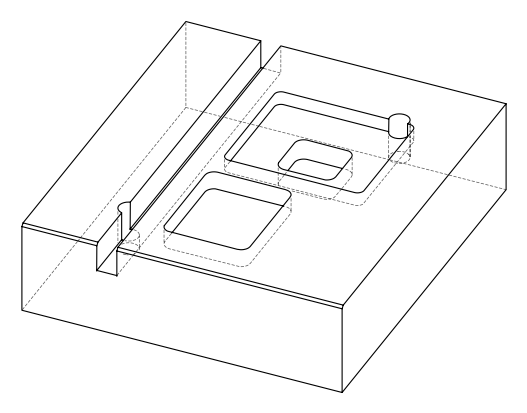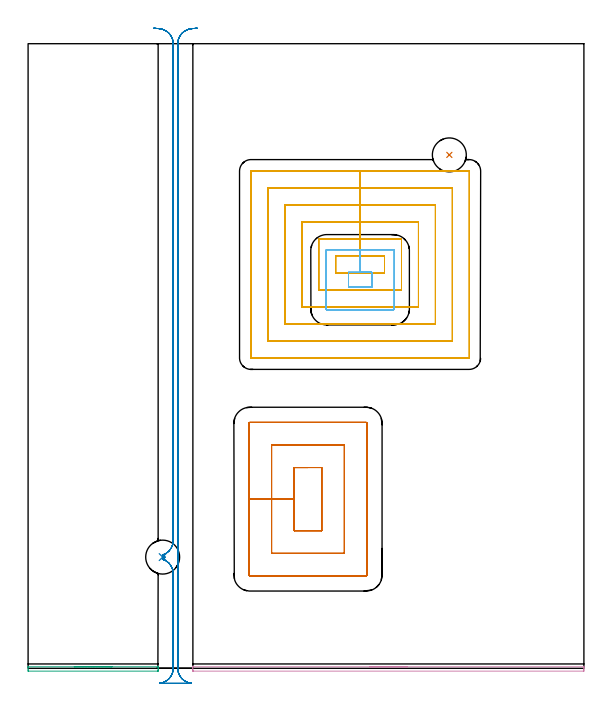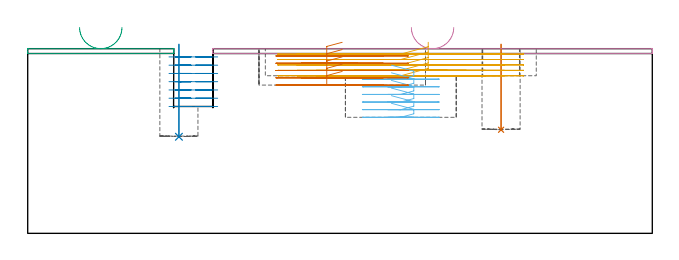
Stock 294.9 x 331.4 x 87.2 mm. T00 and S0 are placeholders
(PLAN: 8 operations, 3 tool changes, 38.7 min)
(1 INDEXABLE_INSERT_DRILL_BLIND_HOLE_FROM_SOLID | STEP1POCKET | NXT0302_007 | 0.16 min | 9681 mm3)
(2 INDEXABLE_INSERT_DRILL_BLIND_HOLE_FROM_SOLID_1 | STEP1POCKET_1 | NXT0302_007 | 0.18 min | 10519 mm3)
(3 AREA_MILL | FG_CHAMFER_SURFACE | UGT0205_001 | 0.7 min | 189 mm3)
(4 AREA_MILL_1 | FG_CHAMFER_SURFACE_1 | UGT0205_001 | 1.81 min | 553 mm3)
(5 MILL_RECTANGULAR_POCKET | POCKET_RECTANGULAR_STRAIGHT | NXT0201_011 | Follow Part, ap 3, ae 75% | 15.94 min | 180763 mm3)
(6 MILL_RECTANGULAR_POCKET_1 | POCKET_RECTANGULAR_STRAIGHT_1 | UGT0201_008 | Follow Part, ap 4, ae 75% | 2.9 min | 47902 mm3)
(7 MILL_RECTANGULAR_POCKET_2 | POCKET_RECTANGULAR_STRAIGHT_2 | UGT0201_008 | Follow Part, ap 4, ae 75% | 6.52 min | 130756 mm3)
(8 MILL_RECTANGULAR_SLOT | SLOT_RECTANGULAR | UGT0201_008 | Follow Part, ap 4, ae 75% | 10.47 min | 161840 mm3)
(TOOL NXT0302_007 | Index. Insert Drill 18mm [880-D1800L25-05] | D18 PA176 FL90 Z2)
(TOOL UGT0205_001 | Chamfer Mill 20 x 3 x 45 deg. | D20 FL50 Z2)
(TOOL NXT0201_011 | ENDMILL 12mm [2P460-1200-NA 1630] | D12 FL38 Z6)
(TOOL UGT0201_008 | End Mill 16 mm | D16 FL32 Z4)
(OP 1 INDEXABLE_INSERT_DRILL_BLIND_HOLE_FROM_SOLID)
G17 G21 G94 G90
T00 M6
G54
G17 G0 G90 X223.5 Y272.4 S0 M3
G43 Z97.2 H1
G94 G81 G98 Z48.9 F250. R89.2
G80
M5
M2
(OP 2 INDEXABLE_INSERT_DRILL_BLIND_HOLE_FROM_SOLID_1)
G17 G21 G94 G90
T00 M6
G54
G17 G0 G90 X71.4 Y59. S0 M3
G43 Z97.2 H1
G94 G81 G98 Z45.6 F250. R89.2
G80
M5
M2
(OP 3 AREA_MILL)
G17 G21 G94 G90
T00 M6
G54
G17 G0 G90 X24.5 Y0.8 S1061 M3
G43 Z97.2 H0
G94 G1 X24.538 Z96.328 F250.
X24.652 Z95.463
X24.841 Z94.612
X25.103 Z93.78
X25.437 Z92.974
X25.84 Z92.2
X26.308 Z91.464
X26.84 Z90.772
X27.429 Z90.129
X28.072 Z89.539
X28.764 Z89.008
X29.5 Z88.54
X30.274 Z88.137
X31.08 Z87.803
X31.912 Z87.541
X32.764 Z87.352
X33.628 Z87.238
X34.5 Z87.2
X68.846
X68.99 Y0.797 Z87.188
X68.997 Y0.705 Z87.097
X69. Y0.606 Z87.005
Y-0.083 Z86.317
Y-0.618 Z85.782
X68.998 Y-1.219 Z85.177
X68.996 Y-1.491 Z84.905
X68.986 Y-1.493 Z84.904
X68.846 Y-1.499 Z84.901
X68.702 Y-1.5 Z84.9
X0.298
X0.154 Y-1.499 Z84.901
X0.014 Y-1.493 Z84.904
X0.004 Y-1.491 Z84.905
X0.002 Y-1.219 Z85.177
X0. Y-0.617 Z85.782
Y0.519 Z86.918
Y0.606 Z87.005
X0.003 Y0.705 Z87.097
X0.01 Y0.797 Z87.188
X0.154 Y0.8 Z87.2
X34.5
X35.372 Z87.238
X36.236 Z87.352
X37.088 Z87.541
X37.92 Z87.803
X38.726 Z88.137
X39.5 Z88.54
X40.236 Z89.008
X40.928 Z89.539
X41.571 Z90.129
X42.16 Z90.772
X42.692 Z91.464
X43.16 Z92.2
X43.563 Z92.974
X43.897 Z93.78
X44.159 Z94.612
X44.348 Z95.463
X44.462 Z96.328
X44.5 Z97.2
M5
M2
(OP 4 AREA_MILL_1)
G17 G21 G94 G90
T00 M6
G54
G17 G0 G90 X181.15 Y0.8 S1061 M3
G43 Z97.2 H0
G94 G1 X181.188 Z96.328 F250.
X181.302 Z95.463
X181.491 Z94.612
X181.753 Z93.78
X182.087 Z92.974
X182.49 Z92.2
X182.958 Z91.464
X183.49 Z90.772
X184.079 Z90.129
X184.722 Z89.539
X185.414 Z89.008
X186.15 Z88.54
X186.924 Z88.137
X187.73 Z87.803
X188.562 Z87.541
X189.414 Z87.352
X190.278 Z87.238
X191.15 Z87.2
X294.734
X294.89 Y0.797 Z87.188
X294.897 Y0.697 Z87.089
X294.9 Y0.591 Z86.99
Y0.297 Z86.696
Y-0.35 Z86.044
Y-0.673 Z85.722
X294.898 Y-1.219 Z85.177
X294.896 Y-1.491 Z84.905
X294.875 Y-1.494 Z84.903
X294.734 Y-1.499 Z84.901
X294.59 Y-1.5 Z84.9
X87.71
X87.566 Y-1.499 Z84.901
X87.425 Y-1.494 Z84.903
X87.404 Y-1.491 Z84.905
X87.4 Y-1.219 Z85.177
Y-0.673 Z85.722
Y-0.35 Z86.044
Y0.591 Z86.99
X87.403 Y0.697 Z87.089
X87.41 Y0.797 Z87.188
X87.566 Y0.8 Z87.2
X191.15
X192.022 Z87.238
X192.886 Z87.352
X193.738 Z87.541
X194.57 Z87.803
X195.376 Z88.137
X196.15 Z88.54
X196.886 Z89.008
X197.578 Z89.539
X198.221 Z90.129
X198.81 Z90.772
X199.342 Z91.464
X199.81 Z92.2
X200.213 Z92.974
X200.547 Z93.78
X200.809 Z94.612
X200.998 Z95.463
X201.112 Z96.328
X201.15 Z97.2
M5
M2
(OP 5 MILL_RECTANGULAR_POCKET)
G17 G21 G94 G90
T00 M6
G54
G17 G0 G90 X189.1 Y211.1 S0 M3
G43 Z97.2 H1
Z90.2
G94 G1 Y218.9 Z88.11 F250.
X176.15 Z84.64
X163.2 F500.
Y209.6
X189.1
Y218.9
X176.15
Y227.9
X154.2
Y200.6
X198.1
Y227.9
X176.15
Y236.9
X145.2
Y191.6
X207.1
Y236.9
X176.15
Y245.9
X136.2
Y182.6
X216.1
Y245.9
X176.15
Y254.9
X127.2
Y173.6
X225.1
Y254.9
X176.15
Y263.9
X118.3
X118.245 Y263.895
X118.205 Y263.855
X118.2 Y263.8
Y164.7
X118.205 Y164.645
X118.245 Y164.605
X118.3 Y164.6
X234.
X234.055 Y164.605
X234.095 Y164.645
X234.1 Y164.7
Y263.8
X234.095 Y263.855
X234.055 Y263.895
X234. Y263.9
X176.15
X175.15
G0 X189.1 Y211.1 Z87.64
G1 Y218.9 Z85.55 F250.
X176.15 Z82.08
X163.2 F500.
Y209.6
X189.1
Y218.9
X176.15
Y227.9
X154.2
Y200.6
X198.1
Y227.9
X176.15
Y236.9
X145.2
Y191.6
X207.1
Y236.9
X176.15
Y245.9
X136.2
Y182.6
X216.1
Y245.9
X176.15
Y254.9
X127.2
Y173.6
X225.1
Y254.9
X176.15
Y263.9
X118.3
X118.245 Y263.895
X118.205 Y263.855
X118.2 Y263.8
Y164.7
X118.205 Y164.645
X118.245 Y164.605
X118.3 Y164.6
X234.
X234.055 Y164.605
X234.095 Y164.645
X234.1 Y164.7
Y263.8
X234.095 Y263.855
X234.055 Y263.895
X234. Y263.9
X176.15
X175.15
G0 X189.1 Y211.1 Z85.08
G1 Y218.9 Z82.99 F250.
X176.15 Z79.52
X163.2 F500.
Y209.6
X189.1
Y218.9
X176.15
Y227.9
X154.2
Y200.6
X198.1
Y227.9
X176.15
Y236.9
X145.2
Y191.6
X207.1
Y236.9
X176.15
Y245.9
X136.2
Y182.6
X216.1
Y245.9
X176.15
Y254.9
X127.2
Y173.6
X225.1
Y254.9
X176.15
Y263.9
X118.3
X118.245 Y263.895
X118.205 Y263.855
X118.2 Y263.8
Y164.7
X118.205 Y164.645
X118.245 Y164.605
X118.3 Y164.6
X234.
X234.055 Y164.605
X234.095 Y164.645
X234.1 Y164.7
Y263.8
X234.095 Y263.855
X234.055 Y263.895
X234. Y263.9
X176.15
X175.15
G0 X189.1 Y211.1 Z82.52
G1 Y218.9 Z80.43 F250.
X176.15 Z76.96
X163.2 F500.
Y209.6
X189.1
Y218.9
X176.15
Y227.9
X154.2
Y200.6
X198.1
Y227.9
X176.15
Y236.9
X145.2
Y191.6
X207.1
Y236.9
X176.15
Y245.9
X136.2
Y182.6
X216.1
Y245.9
X176.15
Y254.9
X127.2
Y173.6
X225.1
Y254.9
X176.15
Y263.9
X118.3
X118.245 Y263.895
X118.205 Y263.855
X118.2 Y263.8
Y164.7
X118.205 Y164.645
X118.245 Y164.605
X118.3 Y164.6
X234.
X234.055 Y164.605
X234.095 Y164.645
X234.1 Y164.7
Y263.8
X234.095 Y263.855
X234.055 Y263.895
X234. Y263.9
X176.15
X175.15
G0 X189.1 Y211.1 Z79.96
G1 Y218.9 Z77.87 F250.
X176.15 Z74.4
X163.2 F500.
Y209.6
X189.1
Y218.9
X176.15
Y227.9
X154.2
Y200.6
X198.1
Y227.9
X176.15
Y236.9
X145.2
Y191.6
X207.1
Y236.9
X176.15
Y245.9
X136.2
Y182.6
X216.1
Y245.9
X176.15
Y254.9
X127.2
Y173.6
X225.1
Y254.9
X176.15
Y263.9
X118.3
X118.245 Y263.895
X118.205 Y263.855
X118.2 Y263.8
Y164.7
X118.205 Y164.645
X118.245 Y164.605
X118.3 Y164.6
X234.
X234.055 Y164.605
X234.095 Y164.645
X234.1 Y164.7
Y263.8
X234.095 Y263.855
X234.055 Y263.895
X234. Y263.9
X176.15
X175.15
G0 Z97.2
M5
M2
(OP 6 MILL_RECTANGULAR_POCKET_1)
G17 G21 G94 G90
T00 M6
G54
G17 G0 G90 X171.719 Y202.2 S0 M3
G43 Z97.2 H0
Z79.4
G94 G1 X182.3 Z76.565 F250.
Y210.1 Z74.448
X176.15 Z72.8
X170. F500.
Y202.2
X182.3
Y210.1
X176.15
Y222.1
X158.5
G3 X158. Y221.6 R0.5
G1 Y190.7
G3 X158.5 Y190.2 R0.5
G1 X193.8
G3 X194.3 Y190.7 R0.5
G1 Y221.6
G3 X193.8 Y222.1 R0.5
G1 X176.15
X175.15
G0 X171.719 Y202.2 Z75.8
G1 X182.3 Z72.965 F250.
Y210.1 Z70.848
X176.15 Z69.2
X170. F500.
Y202.2
X182.3
Y210.1
X176.15
Y222.1
X158.5
G3 X158. Y221.6 R0.5
G1 Y190.7
G3 X158.5 Y190.2 R0.5
G1 X193.8
G3 X194.3 Y190.7 R0.5
G1 Y221.6
G3 X193.8 Y222.1 R0.5
G1 X176.15
X175.15
G0 X171.719 Y202.2 Z72.2
G1 X182.3 Z69.365 F250.
Y210.1 Z67.248
X176.15 Z65.6
X170. F500.
Y202.2
X182.3
Y210.1
X176.15
Y222.1
X158.5
G3 X158. Y221.6 R0.5
G1 Y190.7
G3 X158.5 Y190.2 R0.5
G1 X193.8
G3 X194.3 Y190.7 R0.5
G1 Y221.6
G3 X193.8 Y222.1 R0.5
G1 X176.15
X175.15
G0 X171.719 Y202.2 Z68.6
G1 X182.3 Z65.765 F250.
Y210.1 Z63.648
X176.15 Z62.
X170. F500.
Y202.2
X182.3
Y210.1
X176.15
Y222.1
X158.5
G3 X158. Y221.6 R0.5
G1 Y190.7
G3 X158.5 Y190.2 R0.5
G1 X193.8
G3 X194.3 Y190.7 R0.5
G1 Y221.6
G3 X193.8 Y222.1 R0.5
G1 X176.15
X175.15
G0 X171.719 Y202.2 Z65.
G1 X182.3 Z62.165 F250.
Y210.1 Z60.048
X176.15 Z58.4
X170. F500.
Y202.2
X182.3
Y210.1
X176.15
Y222.1
X158.5
G3 X158. Y221.6 R0.5
G1 Y190.7
G3 X158.5 Y190.2 R0.5
G1 X193.8
G3 X194.3 Y190.7 R0.5
G1 Y221.6
G3 X193.8 Y222.1 R0.5
G1 X176.15
X175.15
G0 X171.719 Y202.2 Z61.4
G1 X182.3 Z58.565 F250.
Y210.1 Z56.448
X176.15 Z54.8
X170. F500.
Y202.2
X182.3
Y210.1
X176.15
Y222.1
X158.5
G3 X158. Y221.6 R0.5
G1 Y190.7
G3 X158.5 Y190.2 R0.5
G1 X193.8
G3 X194.3 Y190.7 R0.5
G1 Y221.6
G3 X193.8 Y222.1 R0.5
G1 X176.15
X175.15
G0 Z97.2
M5
M2
(OP 7 MILL_RECTANGULAR_POCKET_2)
G17 G21 G94 G90
T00 M6
G54
G17 G0 G90 X148.484 Y106.5 S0 M3
G43 Z97.2 H0
Z90.2
G94 G1 X141.2 Z88.248 F250.
Y89.75 Z83.76
Y73. F500.
X155.8
Y106.5
X141.2
Y89.75
X129.2
Y61.
X167.8
Y118.5
X129.2
Y89.75
X117.2
Y49.5
G3 X117.7 Y49. R0.5
G1 X179.3
G3 X179.8 Y49.5 R0.5
G1 Y130.
G3 X179.3 Y130.5 R0.5
G1 X117.7
G3 X117.2 Y130. R0.5
G1 Y89.75
Y88.75
G0 X148.484 Y106.5 Z86.76
G1 X141.2 Z84.808 F250.
Y89.75 Z80.32
Y73. F500.
X155.8
Y106.5
X141.2
Y89.75
X129.2
Y61.
X167.8
Y118.5
X129.2
Y89.75
X117.2
Y49.5
G3 X117.7 Y49. R0.5
G1 X179.3
G3 X179.8 Y49.5 R0.5
G1 Y130.
G3 X179.3 Y130.5 R0.5
G1 X117.7
G3 X117.2 Y130. R0.5
G1 Y89.75
Y88.75
G0 X148.484 Y106.5 Z83.32
G1 X141.2 Z81.368 F250.
Y89.75 Z76.88
Y73. F500.
X155.8
Y106.5
X141.2
Y89.75
X129.2
Y61.
X167.8
Y118.5
X129.2
Y89.75
X117.2
Y49.5
G3 X117.7 Y49. R0.5
G1 X179.3
G3 X179.8 Y49.5 R0.5
G1 Y130.
G3 X179.3 Y130.5 R0.5
G1 X117.7
G3 X117.2 Y130. R0.5
G1 Y89.75
Y88.75
G0 X148.484 Y106.5 Z79.88
G1 X141.2 Z77.928 F250.
Y89.75 Z73.44
Y73. F500.
X155.8
Y106.5
X141.2
Y89.75
X129.2
Y61.
X167.8
Y118.5
X129.2
Y89.75
X117.2
Y49.5
G3 X117.7 Y49. R0.5
G1 X179.3
G3 X179.8 Y49.5 R0.5
G1 Y130.
G3 X179.3 Y130.5 R0.5
G1 X117.7
G3 X117.2 Y130. R0.5
G1 Y89.75
Y88.75
G0 X148.484 Y106.5 Z76.44
G1 X141.2 Z74.488 F250.
Y89.75 Z70.
Y73. F500.
X155.8
Y106.5
X141.2
Y89.75
X129.2
Y61.
X167.8
Y118.5
X129.2
Y89.75
X117.2
Y49.5
G3 X117.7 Y49. R0.5
G1 X179.3
G3 X179.8 Y49.5 R0.5
G1 Y130.
G3 X179.3 Y130.5 R0.5
G1 X117.7
G3 X117.2 Y130. R0.5
G1 Y89.75
Y88.75
G0 Z97.2
M5
M2
(OP 8 MILL_RECTANGULAR_SLOT)
G17 G21 G94 G90
T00 M6
G54
G17 G0 G90 X66.703 Y339.63 S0 M3
G43 Z97.2 H0
Z83.3
G94 G1 X69.692 Y339.37 F250.
G2 X77. Y331.4 R8. F500.
G1 Y67.778
G2 X71.244 Y60.099 R8.
G1 X71.245 Y60.089
G2 X71.245 Y57.911 R-1.1
G1 X71.244 Y57.901
G2 X77. Y50.222 R8.
G1 Y0.
G2 X69.692 Y-7.97 R8.
G1 Y-8.
X86.708
Y-7.97
G2 X79.4 Y0. R8.
G1 Y331.4
G2 X86.708 Y339.37 R8.
G1 X89.697 Y339.63 F250.
G0 X66.703 Z79.4
G1 X69.692 Y339.37
G2 X77. Y331.4 R8. F500.
G1 Y67.778
G2 X71.244 Y60.099 R8.
G1 X71.245 Y60.089
G2 X71.245 Y57.911 R-1.1
G1 X71.244 Y57.901
G2 X77. Y50.222 R8.
G1 Y0.
G2 X69.692 Y-7.97 R8.
G1 Y-8.
X86.708
Y-7.97
G2 X79.4 Y0. R8.
G1 Y331.4
G2 X86.708 Y339.37 R8.
G1 X89.697 Y339.63 F250.
G0 X66.703 Z75.5
G1 X69.692 Y339.37
G2 X77. Y331.4 R8. F500.
G1 Y67.778
G2 X71.244 Y60.099 R8.
G1 X71.245 Y60.089
G2 X71.245 Y57.911 R-1.1
G1 X71.244 Y57.901
G2 X77. Y50.222 R8.
G1 Y0.
G2 X69.692 Y-7.97 R8.
G1 Y-8.
X86.708
Y-7.97
G2 X79.4 Y0. R8.
G1 Y331.4
G2 X86.708 Y339.37 R8.
G1 X89.697 Y339.63 F250.
G0 X66.703 Z71.6
G1 X69.692 Y339.37
G2 X77. Y331.4 R8. F500.
G1 Y67.778
G2 X71.244 Y60.099 R8.
G1 X71.245 Y60.089
G2 X71.245 Y57.911 R-1.1
G1 X71.244 Y57.901
G2 X77. Y50.222 R8.
G1 Y0.
G2 X69.692 Y-7.97 R8.
G1 Y-8.
X86.708
Y-7.97
G2 X79.4 Y0. R8.
G1 Y331.4
G2 X86.708 Y339.37 R8.
G1 X89.697 Y339.63 F250.
G0 X66.703 Z67.7
G1 X69.692 Y339.37
G2 X77. Y331.4 R8. F500.
G1 Y67.778
G2 X71.244 Y60.099 R8.
G1 X71.245 Y60.089
G2 X71.245 Y57.911 R-1.1
G1 X71.244 Y57.901
G2 X77. Y50.222 R8.
G1 Y0.
G2 X69.692 Y-7.97 R8.
G1 Y-8.
X86.708
Y-7.97
G2 X79.4 Y0. R8.
G1 Y331.4
G2 X86.708 Y339.37 R8.
G1 X89.697 Y339.63 F250.
G0 X66.703 Z63.8
G1 X69.692 Y339.37
G2 X77. Y331.4 R8. F500.
G1 Y67.778
G2 X71.244 Y60.099 R8.
G1 X71.245 Y60.089
G2 X71.245 Y57.911 R-1.1
G1 X71.244 Y57.901
G2 X77. Y50.222 R8.
G1 Y0.
G2 X69.692 Y-7.97 R8.
G1 Y-8.
X86.708
Y-7.97
G2 X79.4 Y0. R8.
G1 Y331.4
G2 X86.708 Y339.37 R8.
G1 X89.697 Y339.63 F250.
G0 X66.703 Z59.9
G1 X69.692 Y339.37
G2 X77. Y331.4 R8. F500.
G1 Y67.778
G2 X71.244 Y60.099 R8.
G1 X71.245 Y60.089
G2 X71.245 Y57.911 R-1.1
G1 X71.244 Y57.901
G2 X77. Y50.222 R8.
G1 Y0.
G2 X69.692 Y-7.97 R8.
G1 Y-8.
X86.708
Y-7.97
G2 X79.4 Y0. R8.
G1 Y331.4
G2 X86.708 Y339.37 R8.
G1 X89.697 Y339.63 F250.
G0 Z97.2
M5
M2
